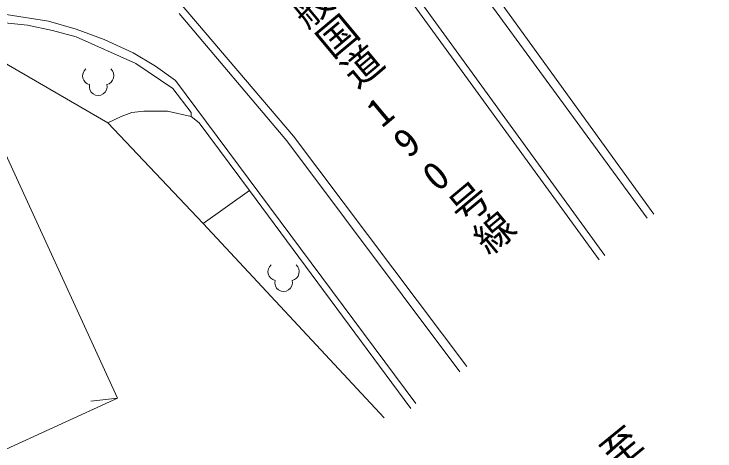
# Model space of a CAD drawing. Units: millimetres, scale not verified. Extents: x 40000 to 680000, y 20000 to 380000.
# Drawn here: x 325096 to 369994, y 264979 to 292949 of the extents above; entities that cross this region are included whole.
import ezdxf
from ezdxf.enums import TextEntityAlignment as Align

# ---------------------------------------------------------------- set-up
doc = ezdxf.new("R2010")
doc.units = ezdxf.units.MM
doc.header["$LTSCALE"] = 1000
for name, color, linetype, lineweight in [('M-BGD', 7, 'Continuous', 13), ('M-STR-HTXT', 7, 'Continuous', 13), ('M-STR-STRD', 7, 'Continuous', 13)]:
    doc.layers.add(name, color=color, linetype=linetype, lineweight=lineweight)
doc.layers.add('M-BGD-HTXT', color=7, linetype='Continuous')
doc.styles.add('@ＭＳ ゴシック', font='')
doc.styles.add('ＭＳ ゴシック', font='')
doc.styles.get('@ＭＳ ゴシック').set_extended_font_data('@MS Gothic')
doc.styles.get('ＭＳ ゴシック').set_extended_font_data('MS Gothic')

msp = doc.modelspace()

# ---------------------------------------------------------------- linework, layer by layer
at = {"layer": 'M-BGD'}
for p, q in [((348303, 303587), (365659, 279880)), ((355330, 295035), (366083, 280134)), ((324596, 292919), (327305, 292495)), ((323411, 292495), (325951, 292241)), ((327305, 292495), (329083, 291987)), ((320447, 292157), (331115, 285976)), ((325951, 292241), (327559, 291903)), ((327559, 291903), (329083, 291479)), ((329083, 291987), (330861, 291310)), ((329083, 291479), (332893, 289786)), ((330861, 291310), (332724, 290463)), ((332724, 290463), (334163, 289617)), ((332893, 289786), (335264, 288177)), ((334163, 289617), (335433, 288685)), ((335433, 288685), (350843, 268027)), ((335264, 288177), (336449, 286653)), ((331962, 286399), (332639, 286653)), ((332639, 286653), (333401, 286738)), ((333401, 286738), (334925, 286738)), ((334925, 286738), (336449, 286399)), ((336449, 286653), (336449, 286399)), ((331115, 285976), (331962, 286399)), ((336449, 286399), (336957, 285976)), ((331115, 285976), (337211, 279541)), ((336957, 285976), (340175, 281658)), ((337211, 279541), (340175, 281658)), ((340175, 281658), (350504, 267688)), ((337211, 279541), (348811, 267095))]:
    msp.add_line(p, q, dxfattribs=at)
for centre, radius, start, end in [((330064, 288993), 576, 130.601, 257.4715), ((330914, 288993), 576, 282.5301, 49.3974), ((330489, 288297), 566, 166.3145, 13.6855), ((341939, 276455), 576, 130.601, 257.4715), ((342789, 276455), 576, 282.5301, 49.3974), ((342364, 275758), 566, 166.3145, 13.6855)]:
    msp.add_arc(centre, radius, start, end, dxfattribs=at)
at = {"layer": 'M-STR-HTXT'}
for q in [(321726, 290137), (270053, 240169), (330015, 268162)]:
    msp.add_line((331731, 268355), q, dxfattribs=at)
at = {"layer": 'M-STR-STRD'}
for p, q in [((362935, 277483), (343696, 304052)), ((343284, 303739), (362577, 277222)), ((343004, 285136), (335728, 293634)), ((342581, 284834), (335676, 292979)), ((354099, 270378), (343004, 285136)), ((353651, 270046), (342581, 284834))]:
    msp.add_line(p, q, dxfattribs=at)

# ---------------------------------------------------------------- texts
at = {"layer": 'M-BGD-HTXT'}
for s, rotation, style, p in [('一般国道', 309.854, '@ＭＳ ゴシック', (340628, 295405)), ('1', 40, 'ＭＳ ゴシック', (349003, 285181)), ('9', 40, 'ＭＳ ゴシック', (350712, 283236)), ('0', 40, 'ＭＳ ゴシック', (352569, 281077)), ('号線', 309.854, '@ＭＳ ゴシック', (352284, 280905)), ('至\u3000宇部', 309.141, '@ＭＳ ゴシック', (362012, 265250))]:
    msp.add_text(s, height=1833, rotation=rotation, dxfattribs=dict(at, style=style)).set_placement(p, align=Align.BOTTOM_LEFT)

doc.saveas('drawing.dxf')
